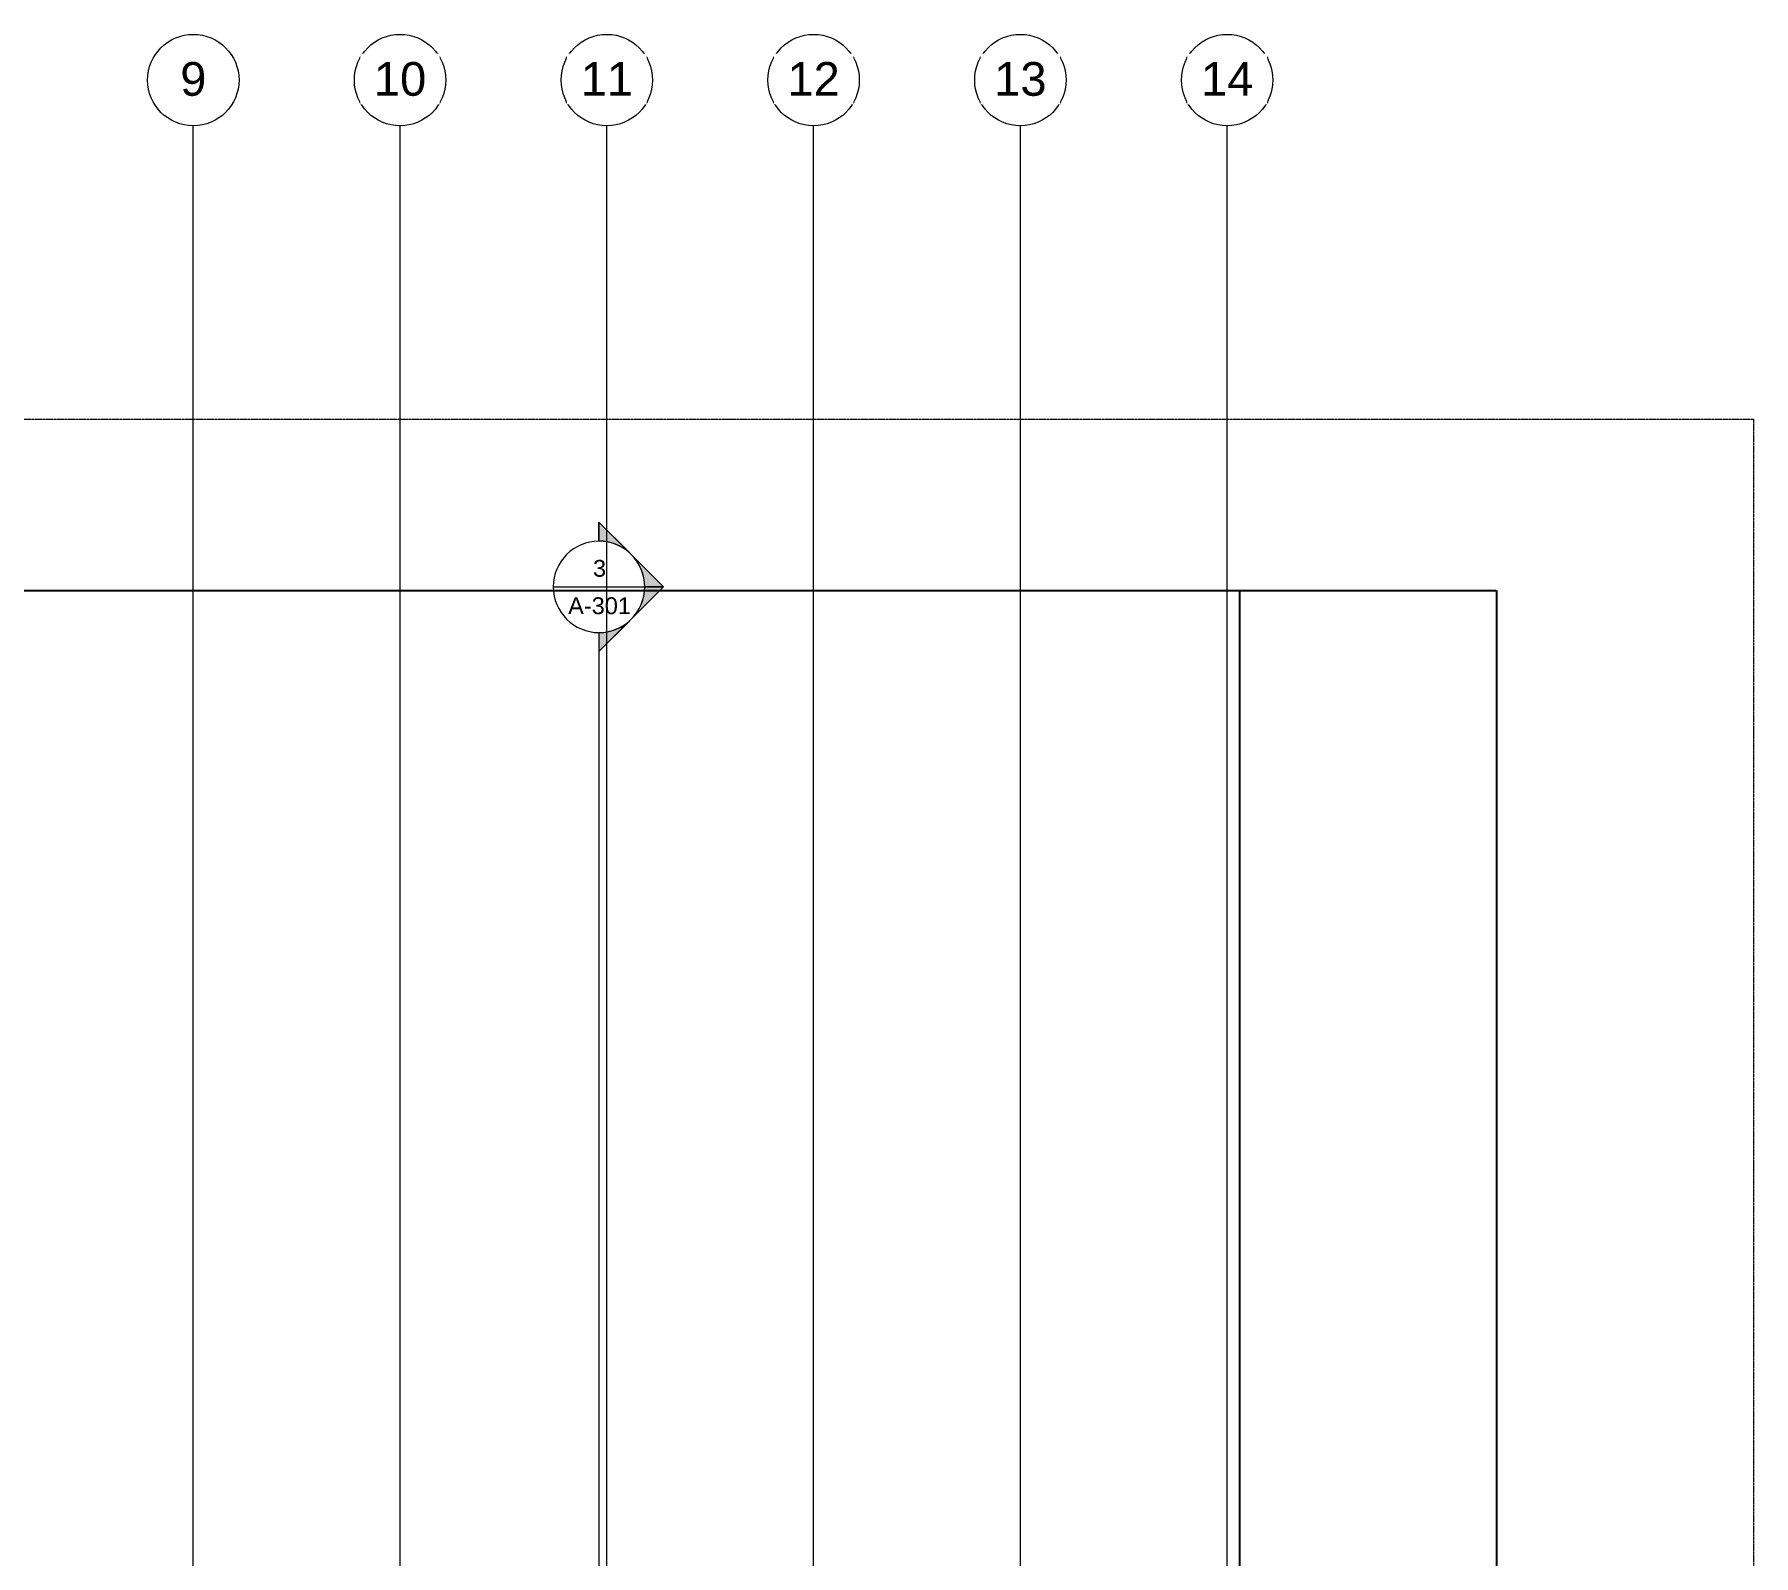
# Model space of a CAD drawing. Header units: inches. Extents: x 19712 to 27543, y -26063 to -18659.
# Drawn here: x 24600 to 27008, y -20790 to -18659 of the extents above; entities that cross this region are included whole.
import ezdxf

# ---------------------------------------------------------------- set-up
doc = ezdxf.new("R2010")
doc.units = ezdxf.units.IN
doc.header["$MEASUREMENT"] = 0
for name, pattern in [('Center 1_4_', [0.53125, 0.25, -0.09375, 0.09375, -0.09375]), ('Grid Line 1_2_', [0.875, 0.5, -0.125, 0.125, -0.125]), ('Hidden', [0.28125, 0.1875, -0.09375])]:
    doc.linetypes.add(name, pattern=pattern)
for name, color, linetype, lineweight in [('A-PROP-SBCK', 71, 'Hidden', 25), ('G-ANNO-SYMB', 111, 'Continuous', 9), ('PROP', 3, 'Center 1_4_', 9), ('S-GRID', 1, 'Continuous', 9), ('S-GRID-IDEN', 1, 'Continuous', 9)]:
    doc.layers.add(name, color=color, linetype=linetype, lineweight=lineweight)
doc.styles.add('Arial', font='arial.ttf', dxfattribs={"height": 47.209581})
doc.styles.add('Arial_2', font='arial.ttf', dxfattribs={"height": 23.60479})

# ---------------------------------------------------------------- blocks, each defined once
blk = doc.blocks.new('Grid - Grid Head - Circle-14747-Site Plan - Phase 1')
at = {"layer": 'S-GRID-IDEN'}
blk.add_circle((0, 0), 0.25, dxfattribs=at)
blk = doc.blocks.new('Section - Section Head - Filled-1526-Site Plan - Phase 1')
at = {"layer": 'G-ANNO-SYMB'}
h = blk.add_hatch(color=256, dxfattribs=at)
edge = h.paths.add_edge_path(flags=0)
edge.add_line((-0.4268, 0.1768), (-0.25, 0.3536))
edge.add_line((-0.25, 0.3536), (-0.25, 0.25))
edge.add_arc((-0.25, 0), 0.25, 90, 135)
h = blk.add_hatch(color=256, dxfattribs=at)
edge = h.paths.add_edge_path(flags=0)
edge.add_arc((-0.25, 0), 0.25, 45, 90)
edge.add_line((-0.25, 0.25), (-0.25, 0.3536))
edge.add_line((-0.25, 0.3536), (-0.0732, 0.1768))
h = blk.add_hatch(color=256, dxfattribs=at)
edge = h.paths.add_edge_path(flags=0)
edge.add_arc((-0.25, 0), 0.2503, 137.9216, 180)
edge.add_line((-0.5003, 0), (-0.6036, 0))
edge.add_line((-0.6036, 0), (-0.4358, 0.1678))
h = blk.add_hatch(color=256, dxfattribs=at)
edge = h.paths.add_edge_path(flags=0)
edge.add_line((-0.0642, 0.1678), (0.1036, 0))
edge.add_line((0.1036, 0), (0.0003, 0))
edge.add_arc((-0.25, 0), 0.2503, 0, 42.0784)
for p, q in [((-0.25, 0.3536), (-0.6036, 0)), ((-0.25, 0.3536), (-0.4268, 0.1768)), ((-0.25, 0.3536), (0.1036, 0)), ((-0.25, 0.25), (-0.25, 0.3536)), ((-0.0732, 0.1768), (-0.25, 0.3536)), ((-0.25, 0.3536), (-0.25, 0.25)), ((-0.4358, 0.1678), (-0.6036, 0)), ((0.1036, 0), (-0.0642, 0.1678)), ((-0.6036, 0), (-0.5003, 0)), ((0.0003, 0), (0.1036, 0)), ((-0.5, 0), (-0.6036, 0)), ((0, 0), (0.1036, 0))]:
    blk.add_line(p, q, dxfattribs=at)
for radius, start, end in [(0.25, 360, 180), (0.25, 90, 135), (0.25, 45, 90), (0.2503, 137.9216, 180), (0.2503, 0, 42.0784), (0.25, 180, 360)]:
    blk.add_arc((-0.25, 0), radius, start, end, dxfattribs=at)

msp = doc.modelspace()

# ---------------------------------------------------------------- linework, layer by layer
at = {"layer": 'A-PROP-SBCK'}
for p, q in [((21404.2, -19438.2), (26647.5, -19438.2)), ((26287.5, -19438.2), (26287.5, -25779.9)), ((26647.5, -19438.2), (26647.5, -25801.4))]:
    msp.add_line(p, q, dxfattribs=at)
at = {"layer": 'G-ANNO-SYMB'}
for p, q in [((25326.9, -19433), (25454.9, -19433)), ((25390.9, -19497), (25390.9, -23666.4))]:
    msp.add_line(p, q, dxfattribs=at)
at = {"layer": 'PROP'}
for p, q in [((20984.2, -19198.2), (27007.5, -19198.2)), ((27007.5, -19198.2), (27007.5, -25943.1))]:
    msp.add_line(p, q, dxfattribs=at)
at = {"layer": 'S-GRID', "linetype": 'Grid Line 1_2_'}
for p, q in [((24822.9, -23874.7), (24822.9, -18787.2)), ((25112.4, -23874.7), (25112.4, -18787.2)), ((25401.9, -23874.7), (25401.9, -18787.2)), ((25691.4, -23874.7), (25691.4, -18787.2)), ((25980.9, -23874.7), (25980.9, -18787.2)), ((26270.4, -23874.7), (26270.4, -18787.2))]:
    msp.add_line(p, q, dxfattribs=at)

# ---------------------------------------------------------------- block references
at = {"layer": 'G-ANNO-SYMB', "xscale": 255.9999999999999, "yscale": 255.9999999999999, "zscale": 255.9999999999999, "rotation": 269.9999999999996}
msp.add_blockref('Section - Section Head - Filled-1526-Site Plan - Phase 1', (25390.9, -19497), dxfattribs=at)
at = {"layer": 'S-GRID-IDEN', "xscale": 255.9999999999999, "yscale": 255.9999999999999, "zscale": 255.9999999999999}
for p in [(24822.9, -18723.2), (25112.4, -18723.2), (25401.9, -18723.2), (25691.4, -18723.2), (25980.9, -18723.2), (26270.4, -18723.2)]:
    msp.add_blockref('Grid - Grid Head - Circle-14747-Site Plan - Phase 1', p, dxfattribs=at)

# ---------------------------------------------------------------- texts
at = {"layer": 'G-ANNO-SYMB', "char_height": 23.6, "attachment_point": 2, "line_spacing_factor": 0.938532, "style": 'Arial_2'}
for s, insert, width in [('3', (25391.7, -19395.2), 21.888), ('A-301', (25391.7, -19447.6), 104.832)]:
    msp.add_mtext(s, dxfattribs=dict(at, insert=insert, width=width))

# ---------------------------------------------------------------- next in the draw order: texts
at = {"layer": 'S-GRID-IDEN', "attachment_point": 2, "line_spacing_factor": 0.938532, "style": 'Arial', "bg_fill": 3, "box_fill_scale": 1.25, "bg_fill_color": 0, "bg_fill_transparency": 0}
for s, insert, char_height, width in [('9', (24822.9, -18698), 47.2, 43.776), ('10', (25112.4, -18698), 47.21, 87.552), ('11', (25401.9, -18698), 47.21, 87.552), ('12', (25691.4, -18698), 47.21, 87.552), ('13', (25980.9, -18698), 47.21, 87.552), ('14', (26270.4, -18698), 47.21, 87.552)]:
    msp.add_mtext(s, dxfattribs=dict(at, insert=insert, char_height=char_height, width=width))

doc.saveas('drawing.dxf')
